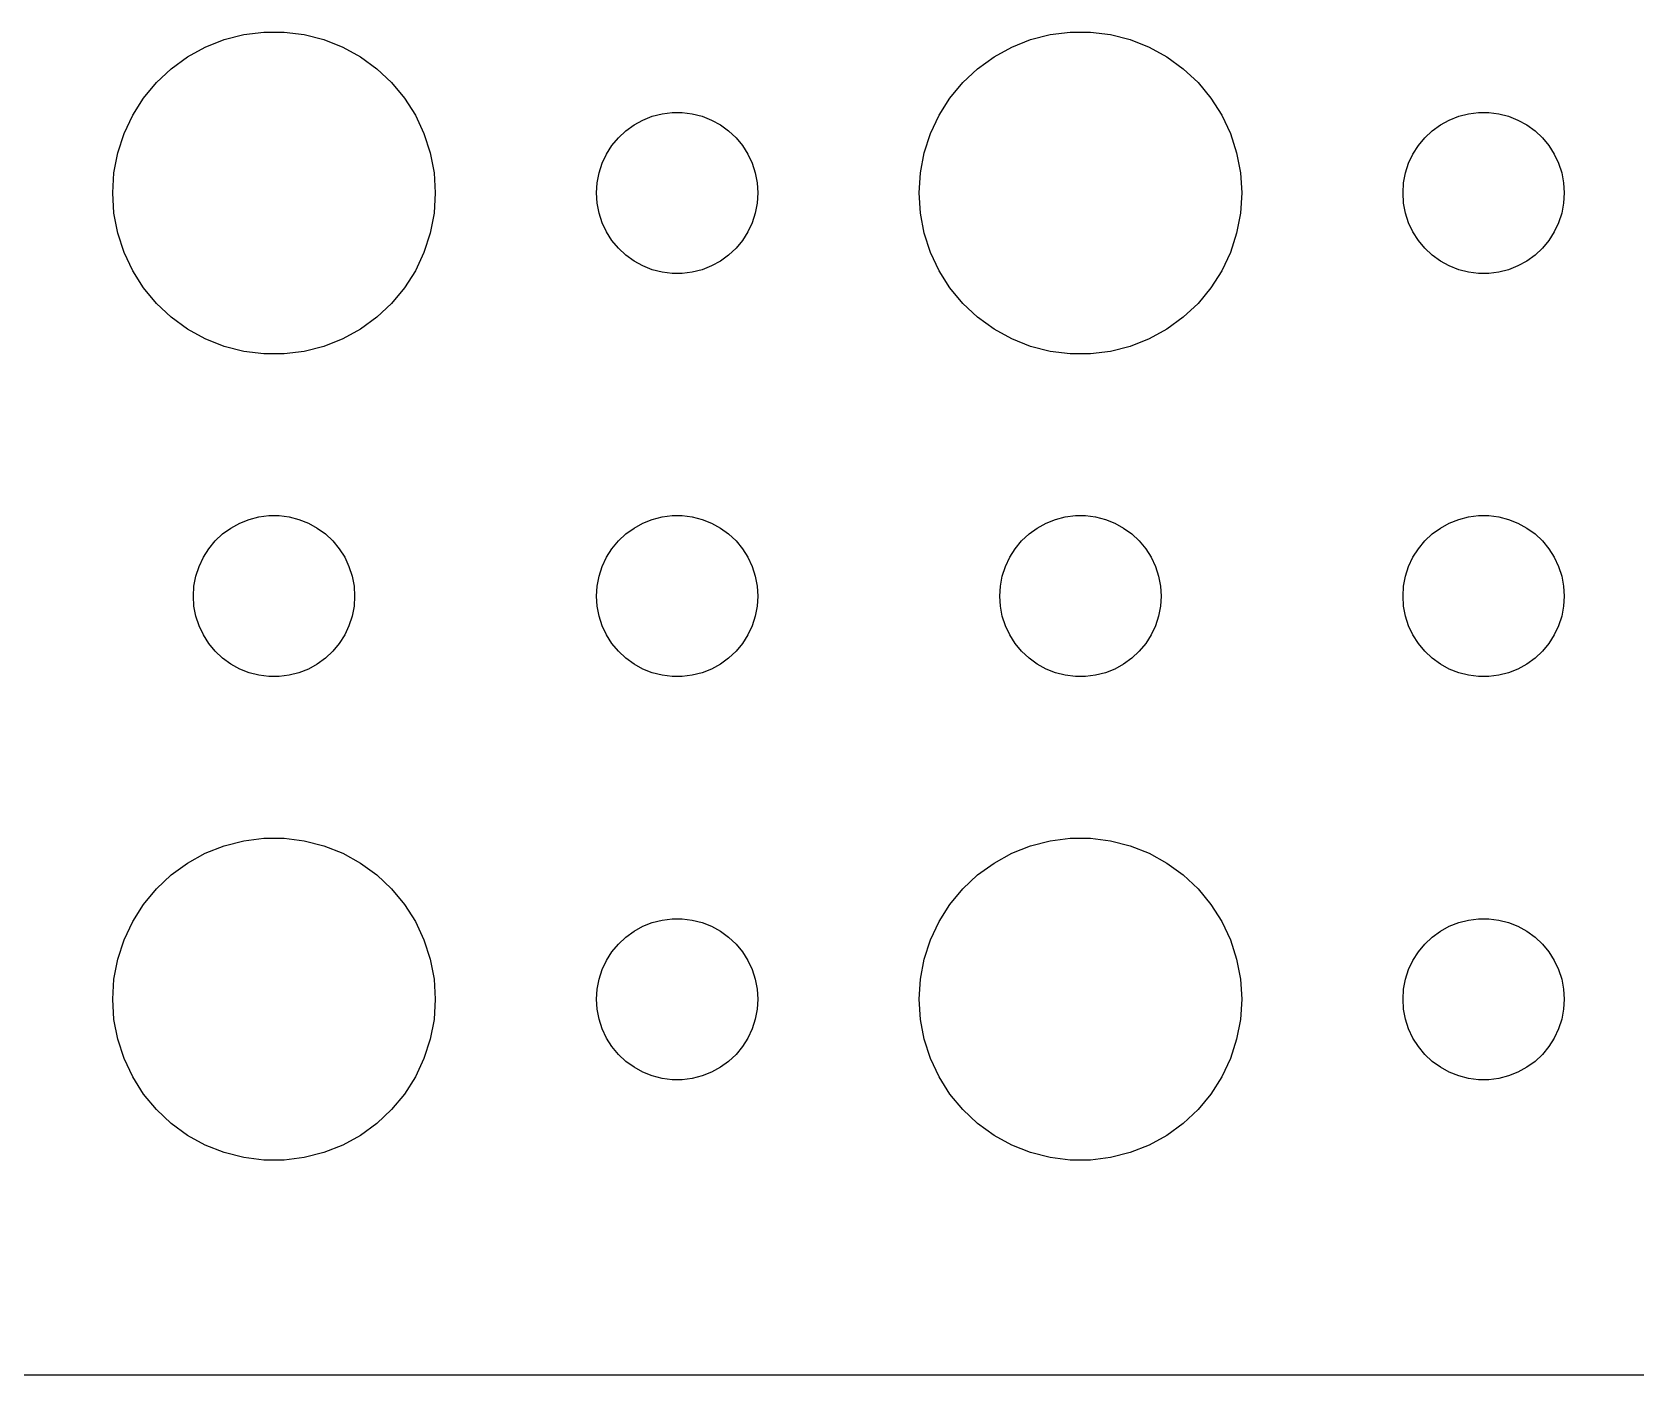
# Model space of a CAD drawing. Header units: metres. Extents: x -112 to 112, y -59 to 59.
# Drawn here: x -4.5 to 25.33, y -59.49 to -34.51 of the extents above; entities that cross this region are included whole.
import ezdxf

# ---------------------------------------------------------------- set-up
doc = ezdxf.new("R2010")
doc.units = ezdxf.units.M

msp = doc.modelspace()

# ---------------------------------------------------------------- linework, layer by layer
for p, q in [((-0.92705, -34.6468), (-0.56213, -34.5531)), ((-0.56213, -34.5531), (-0.18837, -34.5059)), ((-0.18837, -34.5059), (0.18837, -34.5059)), ((0.18837, -34.5059), (0.56213, -34.5531)), ((0.56213, -34.5531), (0.92705, -34.6468)), ((14.0729, -34.6468), (14.4379, -34.5531)), ((14.4379, -34.5531), (14.8116, -34.5059)), ((14.8116, -34.5059), (15.1884, -34.5059)), ((15.1884, -34.5059), (15.5621, -34.5531)), ((15.5621, -34.5531), (15.927, -34.6468)), ((-1.60747, -34.967), (-1.27733, -34.7855)), ((-1.27733, -34.7855), (-0.92705, -34.6468)), ((0.92705, -34.6468), (1.27733, -34.7855)), ((1.27733, -34.7855), (1.60747, -34.967)), ((13.3925, -34.967), (13.7227, -34.7855)), ((13.7227, -34.7855), (14.0729, -34.6468)), ((15.927, -34.6468), (16.2773, -34.7855)), ((16.2773, -34.7855), (16.6075, -34.967)), ((-2.1869, -35.4464), (-1.91226, -35.1885)), ((-1.91226, -35.1885), (-1.60747, -34.967)), ((1.60747, -34.967), (1.91226, -35.1885)), ((1.91226, -35.1885), (2.1869, -35.4464)), ((12.8131, -35.4464), (13.0877, -35.1885)), ((13.0877, -35.1885), (13.3925, -34.967)), ((16.6075, -34.967), (16.9123, -35.1885)), ((16.9123, -35.1885), (17.1869, -35.4464)), ((-2.42705, -35.7366), (-2.1869, -35.4464)), ((2.1869, -35.4464), (2.42705, -35.7366)), ((12.5729, -35.7366), (12.8131, -35.4464)), ((17.1869, -35.4464), (17.427, -35.7366)), ((-2.62891, -36.0547), (-2.42705, -35.7366)), ((2.42705, -35.7366), (2.62891, -36.0547)), ((12.3711, -36.0547), (12.5729, -35.7366)), ((17.427, -35.7366), (17.6289, -36.0547)), ((-2.78932, -36.3956), (-2.62891, -36.0547)), ((2.62891, -36.0547), (2.78932, -36.3956)), ((6.86133, -36.1428), (7.03647, -36.0734)), ((7.03647, -36.0734), (7.21892, -36.0266)), ((7.21892, -36.0266), (7.40581, -36.003)), ((7.40581, -36.003), (7.59418, -36.003)), ((7.59418, -36.003), (7.78107, -36.0266)), ((7.78107, -36.0266), (7.96352, -36.0734)), ((7.96352, -36.0734), (8.13866, -36.1428)), ((12.2107, -36.3956), (12.3711, -36.0547)), ((17.6289, -36.0547), (17.7893, -36.3956)), ((21.8613, -36.1428), (22.0365, -36.0734)), ((22.0365, -36.0734), (22.2189, -36.0266)), ((22.2189, -36.0266), (22.4058, -36.003)), ((22.4058, -36.003), (22.5942, -36.003)), ((22.5942, -36.003), (22.7811, -36.0266)), ((22.7811, -36.0266), (22.9635, -36.0734)), ((22.9635, -36.0734), (23.1387, -36.1428)), ((-2.90575, -36.7539), (-2.78932, -36.3956)), ((2.78932, -36.3956), (2.90575, -36.7539)), ((6.40654, -36.4732), (6.54385, -36.3442)), ((6.54385, -36.3442), (6.69626, -36.2335)), ((6.69626, -36.2335), (6.86133, -36.1428)), ((8.13866, -36.1428), (8.30373, -36.2335)), ((8.30373, -36.2335), (8.45613, -36.3442)), ((8.45613, -36.3442), (8.59344, -36.4732)), ((12.0942, -36.7539), (12.2107, -36.3956)), ((17.7893, -36.3956), (17.9057, -36.7539)), ((21.4065, -36.4732), (21.5439, -36.3442)), ((21.5439, -36.3442), (21.6963, -36.2335)), ((21.6963, -36.2335), (21.8613, -36.1428)), ((23.1387, -36.1428), (23.3037, -36.2335)), ((23.3037, -36.2335), (23.4561, -36.3442)), ((23.4561, -36.3442), (23.5934, -36.4732)), ((6.18553, -36.7774), (6.28647, -36.6183)), ((6.28647, -36.6183), (6.40654, -36.4732)), ((8.59344, -36.4732), (8.71352, -36.6183)), ((8.71352, -36.6183), (8.81445, -36.7774)), ((21.1855, -36.7774), (21.2865, -36.6183)), ((21.2865, -36.6183), (21.4065, -36.4732)), ((23.5934, -36.4732), (23.7135, -36.6183)), ((23.7135, -36.6183), (23.8145, -36.7774)), ((-2.97633, -37.124), (-2.90575, -36.7539)), ((2.90575, -36.7539), (2.97633, -37.124)), ((6.04712, -37.127), (6.10533, -36.9478)), ((6.10533, -36.9478), (6.18553, -36.7774)), ((8.81445, -36.7774), (8.89465, -36.9478)), ((8.89465, -36.9478), (8.95287, -37.127)), ((12.0237, -37.124), (12.0942, -36.7539)), ((17.9057, -36.7539), (17.9763, -37.124)), ((21.0471, -37.127), (21.1053, -36.9478)), ((21.1053, -36.9478), (21.1855, -36.7774)), ((23.8145, -36.7774), (23.8947, -36.9478)), ((23.8947, -36.9478), (23.9529, -37.127)), ((-3, -37.5), (-2.97633, -37.124)), ((2.97633, -37.124), (3, -37.5)), ((6.01183, -37.312), (6.04712, -37.127)), ((8.95287, -37.127), (8.98816, -37.312)), ((12, -37.5), (12.0237, -37.124)), ((17.9763, -37.124), (18, -37.5)), ((21.0118, -37.312), (21.0471, -37.127)), ((23.9529, -37.127), (23.9882, -37.312)), ((-2.97633, -37.876), (-3, -37.5)), ((3, -37.5), (2.97633, -37.876)), ((6, -37.5), (6.01183, -37.312)), ((6.01183, -37.688), (6, -37.5)), ((8.98816, -37.312), (9, -37.5)), ((9, -37.5), (8.98816, -37.688)), ((12.0237, -37.876), (12, -37.5)), ((18, -37.5), (17.9763, -37.876)), ((21, -37.5), (21.0118, -37.312)), ((21.0118, -37.688), (21, -37.5)), ((23.9882, -37.312), (24, -37.5)), ((24, -37.5), (23.9882, -37.688)), ((-2.90575, -38.2461), (-2.97633, -37.876)), ((2.97633, -37.876), (2.90575, -38.2461)), ((6.04712, -37.873), (6.01183, -37.688)), ((6.10533, -38.0522), (6.04712, -37.873)), ((8.95287, -37.873), (8.89465, -38.0522)), ((8.98816, -37.688), (8.95287, -37.873)), ((12.0942, -38.2461), (12.0237, -37.876)), ((17.9763, -37.876), (17.9057, -38.2461)), ((21.0471, -37.873), (21.0118, -37.688)), ((21.1053, -38.0522), (21.0471, -37.873)), ((23.9529, -37.873), (23.8947, -38.0522)), ((23.9882, -37.688), (23.9529, -37.873)), ((6.18553, -38.2226), (6.10533, -38.0522)), ((8.89465, -38.0522), (8.81445, -38.2226)), ((21.1855, -38.2226), (21.1053, -38.0522)), ((23.8947, -38.0522), (23.8145, -38.2226)), ((-2.78932, -38.6044), (-2.90575, -38.2461)), ((2.90575, -38.2461), (2.78932, -38.6044)), ((6.28647, -38.3817), (6.18553, -38.2226)), ((6.40654, -38.5268), (6.28647, -38.3817)), ((8.71352, -38.3817), (8.59344, -38.5268)), ((8.81445, -38.2226), (8.71352, -38.3817)), ((12.2107, -38.6044), (12.0942, -38.2461)), ((17.9057, -38.2461), (17.7893, -38.6044)), ((21.2865, -38.3817), (21.1855, -38.2226)), ((21.4065, -38.5268), (21.2865, -38.3817)), ((23.7135, -38.3817), (23.5934, -38.5268)), ((23.8145, -38.2226), (23.7135, -38.3817)), ((-2.62891, -38.9453), (-2.78932, -38.6044)), ((2.78932, -38.6044), (2.62891, -38.9453)), ((6.54385, -38.6558), (6.40654, -38.5268)), ((6.69626, -38.7665), (6.54385, -38.6558)), ((6.86133, -38.8572), (6.69626, -38.7665)), ((8.30373, -38.7665), (8.13866, -38.8572)), ((8.45613, -38.6558), (8.30373, -38.7665)), ((8.59344, -38.5268), (8.45613, -38.6558)), ((12.3711, -38.9453), (12.2107, -38.6044)), ((17.7893, -38.6044), (17.6289, -38.9453)), ((21.5439, -38.6558), (21.4065, -38.5268)), ((21.6963, -38.7665), (21.5439, -38.6558)), ((21.8613, -38.8572), (21.6963, -38.7665)), ((23.3037, -38.7665), (23.1387, -38.8572)), ((23.4561, -38.6558), (23.3037, -38.7665)), ((23.5934, -38.5268), (23.4561, -38.6558)), ((-2.42705, -39.2634), (-2.62891, -38.9453)), ((2.62891, -38.9453), (2.42705, -39.2634)), ((7.03647, -38.9266), (6.86133, -38.8572)), ((7.21892, -38.9734), (7.03647, -38.9266)), ((7.40581, -38.997), (7.21892, -38.9734)), ((7.59418, -38.997), (7.40581, -38.997)), ((7.78107, -38.9734), (7.59418, -38.997)), ((7.96352, -38.9266), (7.78107, -38.9734)), ((8.13866, -38.8572), (7.96352, -38.9266)), ((12.5729, -39.2634), (12.3711, -38.9453)), ((17.6289, -38.9453), (17.427, -39.2634)), ((22.0365, -38.9266), (21.8613, -38.8572)), ((22.2189, -38.9734), (22.0365, -38.9266)), ((22.4058, -38.997), (22.2189, -38.9734)), ((22.5942, -38.997), (22.4058, -38.997)), ((22.7811, -38.9734), (22.5942, -38.997)), ((22.9635, -38.9266), (22.7811, -38.9734)), ((23.1387, -38.8572), (22.9635, -38.9266)), ((-2.1869, -39.5536), (-2.42705, -39.2634)), ((2.42705, -39.2634), (2.1869, -39.5536)), ((12.8131, -39.5536), (12.5729, -39.2634)), ((17.427, -39.2634), (17.1869, -39.5536)), ((-1.91226, -39.8115), (-2.1869, -39.5536)), ((2.1869, -39.5536), (1.91226, -39.8115)), ((13.0877, -39.8115), (12.8131, -39.5536)), ((17.1869, -39.5536), (16.9123, -39.8115)), ((-1.60747, -40.033), (-1.91226, -39.8115)), ((1.91226, -39.8115), (1.60747, -40.033)), ((13.3925, -40.033), (13.0877, -39.8115)), ((16.9123, -39.8115), (16.6075, -40.033)), ((-1.27733, -40.2145), (-1.60747, -40.033)), ((-0.92705, -40.3532), (-1.27733, -40.2145)), ((1.27733, -40.2145), (0.92705, -40.3532)), ((1.60747, -40.033), (1.27733, -40.2145)), ((13.7227, -40.2145), (13.3925, -40.033)), ((14.0729, -40.3532), (13.7227, -40.2145)), ((16.2773, -40.2145), (15.927, -40.3532)), ((16.6075, -40.033), (16.2773, -40.2145)), ((-0.56213, -40.4469), (-0.92705, -40.3532)), ((-0.18837, -40.4941), (-0.56213, -40.4469)), ((0.18837, -40.4941), (-0.18837, -40.4941)), ((0.56213, -40.4469), (0.18837, -40.4941)), ((0.92705, -40.3532), (0.56213, -40.4469)), ((14.4379, -40.4469), (14.0729, -40.3532)), ((14.8116, -40.4941), (14.4379, -40.4469)), ((15.1884, -40.4941), (14.8116, -40.4941)), ((15.5621, -40.4469), (15.1884, -40.4941)), ((15.927, -40.3532), (15.5621, -40.4469)), ((-0.46352, -43.5734), (-0.28107, -43.5266)), ((-0.28107, -43.5266), (-0.09418, -43.503)), ((-0.09418, -43.503), (0.09418, -43.503)), ((0.09418, -43.503), (0.28107, -43.5266)), ((0.28107, -43.5266), (0.46352, -43.5734)), ((7.03647, -43.5734), (7.21892, -43.5266)), ((7.21892, -43.5266), (7.40581, -43.503)), ((7.40581, -43.503), (7.59418, -43.503)), ((7.59418, -43.503), (7.78107, -43.5266)), ((7.78107, -43.5266), (7.96352, -43.5734)), ((14.5365, -43.5734), (14.7189, -43.5266)), ((14.7189, -43.5266), (14.9058, -43.503)), ((14.9058, -43.503), (15.0942, -43.503)), ((15.0942, -43.503), (15.2811, -43.5266)), ((15.2811, -43.5266), (15.4635, -43.5734)), ((22.0365, -43.5734), (22.2189, -43.5266)), ((22.2189, -43.5266), (22.4058, -43.503)), ((22.4058, -43.503), (22.5942, -43.503)), ((22.5942, -43.503), (22.7811, -43.5266)), ((22.7811, -43.5266), (22.9635, -43.5734)), ((-1.09344, -43.9732), (-0.95613, -43.8442)), ((-0.95613, -43.8442), (-0.80373, -43.7335)), ((-0.80373, -43.7335), (-0.63866, -43.6428)), ((-0.63866, -43.6428), (-0.46352, -43.5734)), ((0.46352, -43.5734), (0.63866, -43.6428)), ((0.63866, -43.6428), (0.80373, -43.7335)), ((0.80373, -43.7335), (0.95613, -43.8442)), ((0.95613, -43.8442), (1.09344, -43.9732)), ((6.40654, -43.9732), (6.54385, -43.8442)), ((6.54385, -43.8442), (6.69626, -43.7335)), ((6.69626, -43.7335), (6.86133, -43.6428)), ((6.86133, -43.6428), (7.03647, -43.5734)), ((7.96352, -43.5734), (8.13866, -43.6428)), ((8.13866, -43.6428), (8.30373, -43.7335)), ((8.30373, -43.7335), (8.45613, -43.8442)), ((8.45613, -43.8442), (8.59344, -43.9732)), ((13.9065, -43.9732), (14.0439, -43.8442)), ((14.0439, -43.8442), (14.1963, -43.7335)), ((14.1963, -43.7335), (14.3613, -43.6428)), ((14.3613, -43.6428), (14.5365, -43.5734)), ((15.4635, -43.5734), (15.6387, -43.6428)), ((15.6387, -43.6428), (15.8037, -43.7335)), ((15.8037, -43.7335), (15.9561, -43.8442)), ((15.9561, -43.8442), (16.0934, -43.9732)), ((21.4065, -43.9732), (21.5439, -43.8442)), ((21.5439, -43.8442), (21.6963, -43.7335)), ((21.6963, -43.7335), (21.8613, -43.6428)), ((21.8613, -43.6428), (22.0365, -43.5734)), ((22.9635, -43.5734), (23.1387, -43.6428)), ((23.1387, -43.6428), (23.3037, -43.7335)), ((23.3037, -43.7335), (23.4561, -43.8442)), ((23.4561, -43.8442), (23.5934, -43.9732)), ((-1.31445, -44.2774), (-1.21352, -44.1183)), ((-1.21352, -44.1183), (-1.09344, -43.9732)), ((1.09344, -43.9732), (1.21352, -44.1183)), ((1.21352, -44.1183), (1.31445, -44.2774)), ((6.18553, -44.2774), (6.28647, -44.1183)), ((6.28647, -44.1183), (6.40654, -43.9732)), ((8.59344, -43.9732), (8.71352, -44.1183)), ((8.71352, -44.1183), (8.81445, -44.2774)), ((13.6855, -44.2774), (13.7865, -44.1183)), ((13.7865, -44.1183), (13.9065, -43.9732)), ((16.0934, -43.9732), (16.2135, -44.1183)), ((16.2135, -44.1183), (16.3145, -44.2774)), ((21.1855, -44.2774), (21.2865, -44.1183)), ((21.2865, -44.1183), (21.4065, -43.9732)), ((23.5934, -43.9732), (23.7135, -44.1183)), ((23.7135, -44.1183), (23.8145, -44.2774)), ((-1.45287, -44.627), (-1.39465, -44.4478)), ((-1.39465, -44.4478), (-1.31445, -44.2774)), ((1.31445, -44.2774), (1.39465, -44.4478)), ((1.39465, -44.4478), (1.45287, -44.627)), ((6.04712, -44.627), (6.10533, -44.4478)), ((6.10533, -44.4478), (6.18553, -44.2774)), ((8.81445, -44.2774), (8.89465, -44.4478)), ((8.89465, -44.4478), (8.95287, -44.627)), ((13.5471, -44.627), (13.6053, -44.4478)), ((13.6053, -44.4478), (13.6855, -44.2774)), ((16.3145, -44.2774), (16.3947, -44.4478)), ((16.3947, -44.4478), (16.4529, -44.627)), ((21.0471, -44.627), (21.1053, -44.4478)), ((21.1053, -44.4478), (21.1855, -44.2774)), ((23.8145, -44.2774), (23.8947, -44.4478)), ((23.8947, -44.4478), (23.9529, -44.627)), ((-1.48816, -44.812), (-1.45287, -44.627)), ((1.45287, -44.627), (1.48816, -44.812)), ((6.01183, -44.812), (6.04712, -44.627)), ((8.95287, -44.627), (8.98816, -44.812)), ((13.5118, -44.812), (13.5471, -44.627)), ((16.4529, -44.627), (16.4882, -44.812)), ((21.0118, -44.812), (21.0471, -44.627)), ((23.9529, -44.627), (23.9882, -44.812)), ((-1.5, -45), (-1.48816, -44.812)), ((-1.48816, -45.188), (-1.5, -45)), ((1.48816, -44.812), (1.5, -45)), ((1.5, -45), (1.48816, -45.188)), ((6, -45), (6.01183, -44.812)), ((6.01183, -45.188), (6, -45)), ((8.98816, -44.812), (9, -45)), ((9, -45), (8.98816, -45.188)), ((13.5, -45), (13.5118, -44.812)), ((13.5118, -45.188), (13.5, -45)), ((16.4882, -44.812), (16.5, -45)), ((16.5, -45), (16.4882, -45.188)), ((21, -45), (21.0118, -44.812)), ((21.0118, -45.188), (21, -45)), ((23.9882, -44.812), (24, -45)), ((24, -45), (23.9882, -45.188)), ((-1.45287, -45.373), (-1.48816, -45.188)), ((1.48816, -45.188), (1.45287, -45.373)), ((6.04712, -45.373), (6.01183, -45.188)), ((8.98816, -45.188), (8.95287, -45.373)), ((13.5471, -45.373), (13.5118, -45.188)), ((16.4882, -45.188), (16.4529, -45.373)), ((21.0471, -45.373), (21.0118, -45.188)), ((23.9882, -45.188), (23.9529, -45.373)), ((-1.39465, -45.5522), (-1.45287, -45.373)), ((-1.31445, -45.7226), (-1.39465, -45.5522)), ((1.39465, -45.5522), (1.31445, -45.7226)), ((1.45287, -45.373), (1.39465, -45.5522)), ((6.10533, -45.5522), (6.04712, -45.373)), ((6.18553, -45.7226), (6.10533, -45.5522)), ((8.89465, -45.5522), (8.81445, -45.7226)), ((8.95287, -45.373), (8.89465, -45.5522)), ((13.6053, -45.5522), (13.5471, -45.373)), ((13.6855, -45.7226), (13.6053, -45.5522)), ((16.3947, -45.5522), (16.3145, -45.7226)), ((16.4529, -45.373), (16.3947, -45.5522)), ((21.1053, -45.5522), (21.0471, -45.373)), ((21.1855, -45.7226), (21.1053, -45.5522)), ((23.8947, -45.5522), (23.8145, -45.7226)), ((23.9529, -45.373), (23.8947, -45.5522)), ((-1.21352, -45.8817), (-1.31445, -45.7226)), ((-1.09344, -46.0268), (-1.21352, -45.8817)), ((1.21352, -45.8817), (1.09344, -46.0268)), ((1.31445, -45.7226), (1.21352, -45.8817)), ((6.28647, -45.8817), (6.18553, -45.7226)), ((6.40654, -46.0268), (6.28647, -45.8817)), ((8.71352, -45.8817), (8.59344, -46.0268)), ((8.81445, -45.7226), (8.71352, -45.8817)), ((13.7865, -45.8817), (13.6855, -45.7226)), ((13.9065, -46.0268), (13.7865, -45.8817)), ((16.2135, -45.8817), (16.0934, -46.0268)), ((16.3145, -45.7226), (16.2135, -45.8817)), ((21.2865, -45.8817), (21.1855, -45.7226)), ((21.4065, -46.0268), (21.2865, -45.8817)), ((23.7135, -45.8817), (23.5934, -46.0268)), ((23.8145, -45.7226), (23.7135, -45.8817)), ((-0.95613, -46.1558), (-1.09344, -46.0268)), ((-0.80373, -46.2665), (-0.95613, -46.1558)), ((0.95613, -46.1558), (0.80373, -46.2665)), ((1.09344, -46.0268), (0.95613, -46.1558)), ((6.54385, -46.1558), (6.40654, -46.0268)), ((6.69626, -46.2665), (6.54385, -46.1558)), ((8.45613, -46.1558), (8.30373, -46.2665)), ((8.59344, -46.0268), (8.45613, -46.1558)), ((14.0439, -46.1558), (13.9065, -46.0268)), ((14.1963, -46.2665), (14.0439, -46.1558)), ((15.9561, -46.1558), (15.8037, -46.2665)), ((16.0934, -46.0268), (15.9561, -46.1558)), ((21.5439, -46.1558), (21.4065, -46.0268)), ((21.6963, -46.2665), (21.5439, -46.1558)), ((23.4561, -46.1558), (23.3037, -46.2665)), ((23.5934, -46.0268), (23.4561, -46.1558)), ((-0.63866, -46.3572), (-0.80373, -46.2665)), ((-0.46352, -46.4266), (-0.63866, -46.3572)), ((-0.28107, -46.4734), (-0.46352, -46.4266)), ((-0.09418, -46.497), (-0.28107, -46.4734)), ((0.09418, -46.497), (-0.09418, -46.497)), ((0.28107, -46.4734), (0.09418, -46.497)), ((0.46352, -46.4266), (0.28107, -46.4734)), ((0.63866, -46.3572), (0.46352, -46.4266)), ((0.80373, -46.2665), (0.63866, -46.3572)), ((6.86133, -46.3572), (6.69626, -46.2665)), ((7.03647, -46.4266), (6.86133, -46.3572)), ((7.21892, -46.4734), (7.03647, -46.4266)), ((7.40581, -46.497), (7.21892, -46.4734)), ((7.59418, -46.497), (7.40581, -46.497)), ((7.78107, -46.4734), (7.59418, -46.497)), ((7.96352, -46.4266), (7.78107, -46.4734)), ((8.13866, -46.3572), (7.96352, -46.4266)), ((8.30373, -46.2665), (8.13866, -46.3572)), ((14.3613, -46.3572), (14.1963, -46.2665)), ((14.5365, -46.4266), (14.3613, -46.3572)), ((14.7189, -46.4734), (14.5365, -46.4266)), ((14.9058, -46.497), (14.7189, -46.4734)), ((15.0942, -46.497), (14.9058, -46.497)), ((15.2811, -46.4734), (15.0942, -46.497)), ((15.4635, -46.4266), (15.2811, -46.4734)), ((15.6387, -46.3572), (15.4635, -46.4266)), ((15.8037, -46.2665), (15.6387, -46.3572)), ((21.8613, -46.3572), (21.6963, -46.2665)), ((22.0365, -46.4266), (21.8613, -46.3572)), ((22.2189, -46.4734), (22.0365, -46.4266)), ((22.4058, -46.497), (22.2189, -46.4734)), ((22.5942, -46.497), (22.4058, -46.497)), ((22.7811, -46.4734), (22.5942, -46.497)), ((22.9635, -46.4266), (22.7811, -46.4734)), ((23.1387, -46.3572), (22.9635, -46.4266)), ((23.3037, -46.2665), (23.1387, -46.3572)), ((-0.56213, -49.5531), (-0.18837, -49.5059)), ((-0.18837, -49.5059), (0.18837, -49.5059)), ((0.18837, -49.5059), (0.56213, -49.5531)), ((14.4379, -49.5531), (14.8116, -49.5059)), ((14.8116, -49.5059), (15.1884, -49.5059)), ((15.1884, -49.5059), (15.5621, -49.5531)), ((-1.60747, -49.967), (-1.27733, -49.7855)), ((-1.27733, -49.7855), (-0.92705, -49.6468)), ((-0.92705, -49.6468), (-0.56213, -49.5531)), ((0.56213, -49.5531), (0.92705, -49.6468)), ((0.92705, -49.6468), (1.27733, -49.7855)), ((1.27733, -49.7855), (1.60747, -49.967)), ((13.3925, -49.967), (13.7227, -49.7855)), ((13.7227, -49.7855), (14.0729, -49.6468)), ((14.0729, -49.6468), (14.4379, -49.5531)), ((15.5621, -49.5531), (15.927, -49.6468)), ((15.927, -49.6468), (16.2773, -49.7855)), ((16.2773, -49.7855), (16.6075, -49.967)), ((-1.91226, -50.1885), (-1.60747, -49.967)), ((1.60747, -49.967), (1.91226, -50.1885)), ((13.0877, -50.1885), (13.3925, -49.967)), ((16.6075, -49.967), (16.9123, -50.1885)), ((-2.1869, -50.4464), (-1.91226, -50.1885)), ((1.91226, -50.1885), (2.1869, -50.4464)), ((12.8131, -50.4464), (13.0877, -50.1885)), ((16.9123, -50.1885), (17.1869, -50.4464)), ((-2.42705, -50.7366), (-2.1869, -50.4464)), ((2.1869, -50.4464), (2.42705, -50.7366)), ((12.5729, -50.7366), (12.8131, -50.4464)), ((17.1869, -50.4464), (17.427, -50.7366)), ((-2.62891, -51.0547), (-2.42705, -50.7366)), ((2.42705, -50.7366), (2.62891, -51.0547)), ((7.21892, -51.0266), (7.40581, -51.003)), ((7.40581, -51.003), (7.59418, -51.003)), ((7.59418, -51.003), (7.78107, -51.0266)), ((12.3711, -51.0547), (12.5729, -50.7366)), ((17.427, -50.7366), (17.6289, -51.0547)), ((22.2189, -51.0266), (22.4058, -51.003)), ((22.4058, -51.003), (22.5942, -51.003)), ((22.5942, -51.003), (22.7811, -51.0266)), ((-2.78932, -51.3956), (-2.62891, -51.0547)), ((2.62891, -51.0547), (2.78932, -51.3956)), ((6.54385, -51.3442), (6.69626, -51.2335)), ((6.69626, -51.2335), (6.86133, -51.1428)), ((6.86133, -51.1428), (7.03647, -51.0734)), ((7.03647, -51.0734), (7.21892, -51.0266)), ((7.78107, -51.0266), (7.96352, -51.0734)), ((7.96352, -51.0734), (8.13866, -51.1428)), ((8.13866, -51.1428), (8.30373, -51.2335)), ((8.30373, -51.2335), (8.45613, -51.3442)), ((12.2107, -51.3956), (12.3711, -51.0547)), ((17.6289, -51.0547), (17.7893, -51.3956)), ((21.5439, -51.3442), (21.6963, -51.2335)), ((21.6963, -51.2335), (21.8613, -51.1428)), ((21.8613, -51.1428), (22.0365, -51.0734)), ((22.0365, -51.0734), (22.2189, -51.0266)), ((22.7811, -51.0266), (22.9635, -51.0734)), ((22.9635, -51.0734), (23.1387, -51.1428)), ((23.1387, -51.1428), (23.3037, -51.2335)), ((23.3037, -51.2335), (23.4561, -51.3442)), ((-2.90575, -51.7539), (-2.78932, -51.3956)), ((2.78932, -51.3956), (2.90575, -51.7539)), ((6.28647, -51.6183), (6.40654, -51.4732)), ((6.40654, -51.4732), (6.54385, -51.3442)), ((8.45613, -51.3442), (8.59344, -51.4732)), ((8.59344, -51.4732), (8.71352, -51.6183)), ((12.0942, -51.7539), (12.2107, -51.3956)), ((17.7893, -51.3956), (17.9057, -51.7539)), ((21.2865, -51.6183), (21.4065, -51.4732)), ((21.4065, -51.4732), (21.5439, -51.3442)), ((23.4561, -51.3442), (23.5934, -51.4732)), ((23.5934, -51.4732), (23.7135, -51.6183)), ((-2.97633, -52.124), (-2.90575, -51.7539)), ((2.90575, -51.7539), (2.97633, -52.124)), ((6.10533, -51.9478), (6.18553, -51.7774)), ((6.18553, -51.7774), (6.28647, -51.6183)), ((8.71352, -51.6183), (8.81445, -51.7774)), ((8.81445, -51.7774), (8.89465, -51.9478)), ((12.0237, -52.124), (12.0942, -51.7539)), ((17.9057, -51.7539), (17.9763, -52.124)), ((21.1053, -51.9478), (21.1855, -51.7774)), ((21.1855, -51.7774), (21.2865, -51.6183)), ((23.7135, -51.6183), (23.8145, -51.7774)), ((23.8145, -51.7774), (23.8947, -51.9478)), ((-3, -52.5), (-2.97633, -52.124)), ((2.97633, -52.124), (3, -52.5)), ((6.01183, -52.312), (6.04712, -52.127)), ((6.04712, -52.127), (6.10533, -51.9478)), ((8.89465, -51.9478), (8.95287, -52.127)), ((8.95287, -52.127), (8.98816, -52.312)), ((12, -52.5), (12.0237, -52.124)), ((17.9763, -52.124), (18, -52.5)), ((21.0118, -52.312), (21.0471, -52.127)), ((21.0471, -52.127), (21.1053, -51.9478)), ((23.8947, -51.9478), (23.9529, -52.127)), ((23.9529, -52.127), (23.9882, -52.312)), ((-2.97633, -52.876), (-3, -52.5)), ((3, -52.5), (2.97633, -52.876)), ((6, -52.5), (6.01183, -52.312)), ((6.01183, -52.688), (6, -52.5)), ((8.98816, -52.312), (9, -52.5)), ((9, -52.5), (8.98816, -52.688)), ((12.0237, -52.876), (12, -52.5)), ((18, -52.5), (17.9763, -52.876)), ((21, -52.5), (21.0118, -52.312)), ((21.0118, -52.688), (21, -52.5)), ((23.9882, -52.312), (24, -52.5)), ((24, -52.5), (23.9882, -52.688)), ((6.04712, -52.873), (6.01183, -52.688)), ((8.98816, -52.688), (8.95287, -52.873)), ((21.0471, -52.873), (21.0118, -52.688)), ((23.9882, -52.688), (23.9529, -52.873)), ((-2.90575, -53.2461), (-2.97633, -52.876)), ((2.97633, -52.876), (2.90575, -53.2461)), ((6.10533, -53.0522), (6.04712, -52.873)), ((6.18553, -53.2226), (6.10533, -53.0522)), ((8.89465, -53.0522), (8.81445, -53.2226)), ((8.95287, -52.873), (8.89465, -53.0522)), ((12.0942, -53.2461), (12.0237, -52.876)), ((17.9763, -52.876), (17.9057, -53.2461)), ((21.1053, -53.0522), (21.0471, -52.873)), ((21.1855, -53.2226), (21.1053, -53.0522)), ((23.8947, -53.0522), (23.8145, -53.2226)), ((23.9529, -52.873), (23.8947, -53.0522)), ((-2.78932, -53.6044), (-2.90575, -53.2461)), ((2.90575, -53.2461), (2.78932, -53.6044)), ((6.28647, -53.3817), (6.18553, -53.2226)), ((6.40654, -53.5268), (6.28647, -53.3817)), ((8.71352, -53.3817), (8.59344, -53.5268)), ((8.81445, -53.2226), (8.71352, -53.3817)), ((12.2107, -53.6044), (12.0942, -53.2461)), ((17.9057, -53.2461), (17.7893, -53.6044)), ((21.2865, -53.3817), (21.1855, -53.2226)), ((21.4065, -53.5268), (21.2865, -53.3817)), ((23.7135, -53.3817), (23.5934, -53.5268)), ((23.8145, -53.2226), (23.7135, -53.3817)), ((-2.62891, -53.9453), (-2.78932, -53.6044)), ((2.78932, -53.6044), (2.62891, -53.9453)), ((6.54385, -53.6558), (6.40654, -53.5268)), ((6.69626, -53.7665), (6.54385, -53.6558)), ((8.45613, -53.6558), (8.30373, -53.7665)), ((8.59344, -53.5268), (8.45613, -53.6558)), ((12.3711, -53.9453), (12.2107, -53.6044)), ((17.7893, -53.6044), (17.6289, -53.9453)), ((21.5439, -53.6558), (21.4065, -53.5268)), ((21.6963, -53.7665), (21.5439, -53.6558)), ((23.4561, -53.6558), (23.3037, -53.7665)), ((23.5934, -53.5268), (23.4561, -53.6558)), ((-2.42705, -54.2634), (-2.62891, -53.9453)), ((2.62891, -53.9453), (2.42705, -54.2634)), ((6.86133, -53.8572), (6.69626, -53.7665)), ((7.03647, -53.9266), (6.86133, -53.8572)), ((7.21892, -53.9734), (7.03647, -53.9266)), ((7.40581, -53.997), (7.21892, -53.9734)), ((7.78107, -53.9734), (7.59418, -53.997)), ((7.96352, -53.9266), (7.78107, -53.9734)), ((8.13866, -53.8572), (7.96352, -53.9266)), ((8.30373, -53.7665), (8.13866, -53.8572)), ((12.5729, -54.2634), (12.3711, -53.9453)), ((17.6289, -53.9453), (17.427, -54.2634)), ((21.8613, -53.8572), (21.6963, -53.7665)), ((22.0365, -53.9266), (21.8613, -53.8572)), ((22.2189, -53.9734), (22.0365, -53.9266)), ((22.4058, -53.997), (22.2189, -53.9734)), ((22.7811, -53.9734), (22.5942, -53.997)), ((22.9635, -53.9266), (22.7811, -53.9734)), ((23.1387, -53.8572), (22.9635, -53.9266)), ((23.3037, -53.7665), (23.1387, -53.8572)), ((-2.1869, -54.5536), (-2.42705, -54.2634)), ((2.42705, -54.2634), (2.1869, -54.5536)), ((7.59418, -53.997), (7.40581, -53.997)), ((12.8131, -54.5536), (12.5729, -54.2634)), ((17.427, -54.2634), (17.1869, -54.5536)), ((22.5942, -53.997), (22.4058, -53.997)), ((-1.91226, -54.8115), (-2.1869, -54.5536)), ((2.1869, -54.5536), (1.91226, -54.8115)), ((13.0877, -54.8115), (12.8131, -54.5536)), ((17.1869, -54.5536), (16.9123, -54.8115)), ((-1.60747, -55.033), (-1.91226, -54.8115)), ((1.91226, -54.8115), (1.60747, -55.033)), ((13.3925, -55.033), (13.0877, -54.8115)), ((16.9123, -54.8115), (16.6075, -55.033)), ((-1.27733, -55.2145), (-1.60747, -55.033)), ((1.60747, -55.033), (1.27733, -55.2145)), ((13.7227, -55.2145), (13.3925, -55.033)), ((16.6075, -55.033), (16.2773, -55.2145)), ((-0.92705, -55.3532), (-1.27733, -55.2145)), ((-0.56213, -55.4469), (-0.92705, -55.3532)), ((-0.18837, -55.4941), (-0.56213, -55.4469)), ((0.56213, -55.4469), (0.18837, -55.4941)), ((0.92705, -55.3532), (0.56213, -55.4469)), ((1.27733, -55.2145), (0.92705, -55.3532)), ((14.0729, -55.3532), (13.7227, -55.2145)), ((14.4379, -55.4469), (14.0729, -55.3532)), ((14.8116, -55.4941), (14.4379, -55.4469)), ((15.5621, -55.4469), (15.1884, -55.4941)), ((15.927, -55.3532), (15.5621, -55.4469)), ((16.2773, -55.2145), (15.927, -55.3532)), ((0.18837, -55.4941), (-0.18837, -55.4941)), ((15.1884, -55.4941), (14.8116, -55.4941)), ((-107.314, -59.4901), (107.314, -59.4901))]:
    msp.add_line(p, q)

doc.saveas('drawing.dxf')
